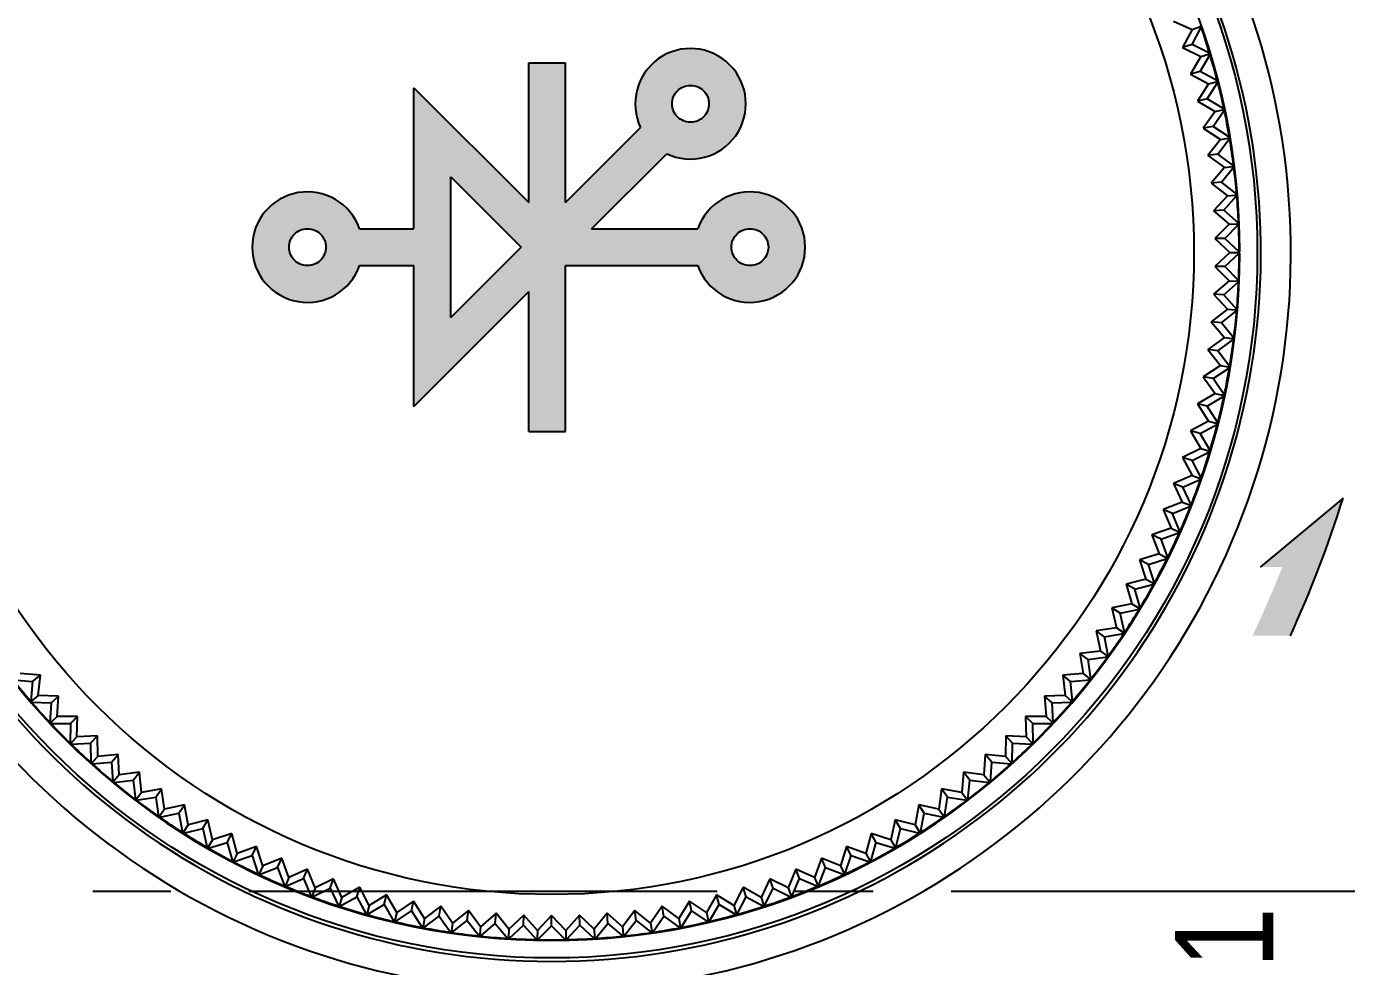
# Model space of a CAD drawing. Extents: x -1638 to -494, y -74 to 314.
# Drawn here: x -802.01 to -775.16, y 254.28 to 273.41 of the extents above; entities that cross this region are included whole.
import ezdxf

# ---------------------------------------------------------------- set-up
doc = ezdxf.new("R2010")
doc.units = 0
doc.linetypes.add('CENTER', pattern=[17.8, 10.75, -2.35, 2.35, -2.35])
doc.linetypes.add('CENTER2', pattern=[28.575, 19.05, -3.175, 3.175, -3.175])
for name, color, linetype in [('1', 7, 'CENTER'), ('3', 112, 'CENTER'), ('COVER_TOP_10DXF_CONTINUOUS', 7, 'CONTINUOUS'), ('KNOB_ROTARY_DXF_CONTINUOUS', 7, 'CONTINUOUS')]:
    doc.layers.add(name, color=color, linetype=linetype)
doc.styles.get("Standard").update_dxf_attribs({"font": 'gulim.ttc', "width": 0.8, "height": 2})

msp = doc.modelspace()

# ---------------------------------------------------------------- hatches: boundary and pattern name
at = {"layer": '1'}
h = msp.add_hatch(color=0, dxfattribs=at)
h.dxf.hatch_style = 1
h.paths.add_polyline_path([(-794.128, 269.295), (-795.232, 269.295, 5.828427), (-795.232, 268.545), (-794.128, 268.545), (-794.128, 265.68), (-791.793, 268.015), (-791.793, 265.17), (-791.043, 265.17), (-791.043, 268.545), (-788.354, 268.545, 5.828427), (-788.354, 269.295), (-790.513, 269.295), (-788.986, 270.822, 5.828427), (-789.516, 271.352), (-791.043, 269.826), (-791.043, 272.67), (-791.793, 272.67), (-791.793, 269.826), (-794.128, 272.161), (-794.128, 269.295)], is_closed=False)
h.paths.add_polyline_path([(-788.126, 271.837, 1), (-788.876, 271.837, 1), (-788.126, 271.837, 1)], is_closed=False, flags=16)
h.paths.add_polyline_path([(-786.918, 268.92, 1), (-787.668, 268.92, 1), (-786.918, 268.92, 1)], is_closed=False, flags=16)
h.paths.add_polyline_path([(-793.378, 267.491), (-793.378, 270.35), (-791.948, 268.92), (-793.378, 267.491)], is_closed=False, flags=16)
h.paths.add_polyline_path([(-795.918, 268.92, 1), (-796.668, 268.92, 1), (-795.918, 268.92, 1)], is_closed=False, flags=16)
h = msp.add_hatch(color=0, dxfattribs=at)
h.dxf.hatch_style = 1
h.paths.add_polyline_path([(-776.298, 261.011, 0.031781), (-775.229, 263.811), (-776.915, 262.411), (-776.463, 262.411, -0.016662), (-777.07, 261.011), (-776.298, 261.011)], is_closed=False)

# ---------------------------------------------------------------- linework, layer by layer
at = {"layer": '1', "color": 0}
for p, q in [((-791.793, 272.67, -16.65), (-791.043, 272.67, -16.65)), ((-791.793, 269.826, -16.65), (-791.793, 272.67, -16.65)), ((-791.043, 269.826, -16.65), (-791.043, 272.67, -16.65)), ((-794.128, 269.295, -16.65), (-794.128, 272.161, -16.65)), ((-794.128, 272.161, -16.65), (-791.793, 269.826, -16.65)), ((-791.043, 269.826, -16.65), (-789.516, 271.352, -16.65)), ((-790.513, 269.295, -16.65), (-788.986, 270.822, -16.65)), ((-793.378, 267.491, -16.65), (-793.378, 270.35, -16.65)), ((-793.378, 270.35, -16.65), (-791.948, 268.92, -16.65)), ((-795.232, 269.295, -16.65), (-794.128, 269.295, -16.65)), ((-790.513, 269.295, -16.65), (-788.354, 269.295, -16.65)), ((-793.378, 267.491, -16.65), (-791.948, 268.92, -16.65)), ((-795.232, 268.545, -16.65), (-794.128, 268.545, -16.65)), ((-794.128, 265.68, -16.65), (-794.128, 268.545, -16.65)), ((-791.043, 265.17, -16.65), (-791.043, 268.545, -16.65)), ((-791.043, 268.545, -16.65), (-788.354, 268.545, -16.65)), ((-794.128, 265.68, -16.65), (-791.793, 268.015, -16.65)), ((-791.793, 265.17, -16.65), (-791.793, 268.015, -16.65)), ((-791.793, 265.17, -16.65), (-791.043, 265.17, -16.65)), ((-775.229, 263.811), (-776.915, 262.411))]:
    msp.add_line(p, q, dxfattribs=at)
for centre in [(-788.501, 271.837, -16.65), (-796.293, 268.92, -16.65), (-787.293, 268.92, -16.65)]:
    msp.add_circle(centre, 0.375, dxfattribs=at)
for centre, radius, start, end in [((-788.501, 271.837, -16.65), 1.125, 244.4712, 205.5288), ((-796.293, 268.92, -16.65), 1.125, 19.4712, 340.5288), ((-787.293, 268.92, -16.65), 1.125, 199.4712, 160.5288), ((-797.767, 270.811), 23.6, 335.4647, 342.7459)]:
    msp.add_arc(centre, radius, start, end, dxfattribs=at)
at = {"layer": '3', "linetype": 'CENTER2', "ltscale": 0.5}
msp.add_line((-702.236, 255.811), (-942.622, 255.811), dxfattribs=at)
at = {"layer": 'COVER_TOP_10DXF_CONTINUOUS', "color": 7, "linetype": 'CONTINUOUS'}
msp.add_circle((-791.327, 268.811), 14.355, dxfattribs=at)
for radius, start, end in [(15.037, 126.8839, 53.1161), (14.427, 126.8613, 53.1387)]:
    msp.add_arc((-791.327, 268.811), radius, start, end, dxfattribs=at)
at = {"layer": 'KNOB_ROTARY_DXF_CONTINUOUS', "color": 7, "linetype": 'CONTINUOUS'}
for p, q in [((-778.68, 273.515), (-778.297, 273.349)), ((-778.298, 273.045), (-778.115, 273.398)), ((-778.297, 273.349), (-778.148, 273.401)), ((-778.124, 273.423), (-778.148, 273.401)), ((-778.148, 273.401), (-778.115, 273.398)), ((-778.297, 273.349), (-778.494, 272.981)), ((-778.298, 273.045), (-778.494, 272.981)), ((-778.494, 272.981), (-778.119, 272.799)), ((-777.942, 272.866), (-778.298, 273.045)), ((-778.132, 272.495), (-777.934, 272.841)), ((-778.119, 272.799), (-777.968, 272.845)), ((-777.942, 272.866), (-777.968, 272.845)), ((-777.968, 272.845), (-777.934, 272.841)), ((-778.119, 272.799), (-778.331, 272.44)), ((-778.132, 272.495), (-778.331, 272.44)), ((-778.331, 272.44), (-777.963, 272.242)), ((-777.784, 272.302), (-778.132, 272.495)), ((-777.784, 272.302), (-777.81, 272.282)), ((-777.963, 272.242), (-778.19, 271.893)), ((-777.989, 271.94), (-777.777, 272.277)), ((-777.963, 272.242), (-777.81, 272.282)), ((-777.81, 272.282), (-777.777, 272.277)), ((-777.989, 271.94), (-778.19, 271.893)), ((-778.19, 271.893), (-777.831, 271.68)), ((-777.65, 271.732), (-777.989, 271.94)), ((-777.831, 271.68), (-778.073, 271.34)), ((-777.87, 271.378), (-777.644, 271.706)), ((-777.831, 271.68), (-777.677, 271.713)), ((-777.65, 271.732), (-777.677, 271.713)), ((-777.677, 271.713), (-777.644, 271.706)), ((-777.87, 271.378), (-778.073, 271.34)), ((-778.073, 271.34), (-777.723, 271.112)), ((-777.539, 271.157), (-777.87, 271.378)), ((-777.723, 271.112), (-777.978, 270.782)), ((-777.774, 270.813), (-777.535, 271.131)), ((-777.723, 271.112), (-777.567, 271.139)), ((-777.539, 271.157), (-777.567, 271.139)), ((-777.567, 271.139), (-777.535, 271.131)), ((-777.774, 270.813), (-777.978, 270.782)), ((-777.978, 270.782), (-777.639, 270.54)), ((-777.453, 270.577), (-777.774, 270.813)), ((-777.639, 270.54), (-777.908, 270.222)), ((-777.702, 270.243), (-777.45, 270.551)), ((-777.639, 270.54), (-777.482, 270.56)), ((-777.453, 270.577), (-777.482, 270.56)), ((-777.482, 270.56), (-777.45, 270.551)), ((-777.702, 270.243), (-777.908, 270.222)), ((-777.908, 270.222), (-777.578, 269.966)), ((-777.391, 269.995), (-777.702, 270.243)), ((-777.578, 269.966), (-777.86, 269.658)), ((-777.654, 269.671), (-777.389, 269.968)), ((-777.578, 269.966), (-777.421, 269.979)), ((-777.391, 269.995), (-777.421, 269.979)), ((-777.421, 269.979), (-777.389, 269.968)), ((-777.654, 269.671), (-777.86, 269.658)), ((-777.86, 269.658), (-777.542, 269.389)), ((-777.354, 269.41), (-777.654, 269.671)), ((-777.542, 269.389), (-777.837, 269.094)), ((-777.63, 269.098), (-777.353, 269.384)), ((-777.542, 269.389), (-777.384, 269.396)), ((-777.354, 269.41), (-777.384, 269.396)), ((-777.384, 269.396), (-777.353, 269.384)), ((-777.63, 269.098), (-777.837, 269.094)), ((-777.837, 269.094), (-777.53, 268.811)), ((-777.341, 268.824), (-777.63, 269.098)), ((-777.53, 268.811), (-777.837, 268.529)), ((-777.53, 268.811), (-777.327, 268.811)), ((-777.63, 268.524), (-777.341, 268.798)), ((-777.63, 268.524), (-777.837, 268.529)), ((-777.837, 268.529), (-777.542, 268.233)), ((-777.353, 268.239), (-777.63, 268.524)), ((-777.542, 268.233), (-777.86, 267.964)), ((-777.654, 267.951), (-777.354, 268.212)), ((-777.542, 268.233), (-777.384, 268.227)), ((-777.353, 268.239), (-777.384, 268.227)), ((-777.384, 268.227), (-777.354, 268.212)), ((-777.654, 267.951), (-777.86, 267.964)), ((-777.86, 267.964), (-777.578, 267.657)), ((-777.389, 267.654), (-777.654, 267.951)), ((-777.578, 267.657), (-777.908, 267.401)), ((-777.702, 267.379), (-777.391, 267.628)), ((-777.578, 267.657), (-777.421, 267.643)), ((-777.389, 267.654), (-777.421, 267.643)), ((-777.421, 267.643), (-777.391, 267.628)), ((-777.702, 267.379), (-777.908, 267.401)), ((-777.908, 267.401), (-777.639, 267.082)), ((-777.45, 267.071), (-777.702, 267.379)), ((-777.639, 267.082), (-777.978, 266.84)), ((-777.774, 266.81), (-777.453, 267.045)), ((-777.639, 267.082), (-777.482, 267.062)), ((-777.45, 267.071), (-777.482, 267.062)), ((-777.482, 267.062), (-777.453, 267.045)), ((-777.774, 266.81), (-777.978, 266.84)), ((-777.978, 266.84), (-777.723, 266.51)), ((-777.535, 266.492), (-777.774, 266.81)), ((-777.723, 266.51), (-778.073, 266.283)), ((-777.87, 266.244), (-777.539, 266.466)), ((-777.723, 266.51), (-777.567, 266.484)), ((-777.535, 266.492), (-777.567, 266.484)), ((-777.567, 266.484), (-777.539, 266.466)), ((-777.87, 266.244), (-778.073, 266.283)), ((-778.073, 266.283), (-777.831, 265.943)), ((-777.644, 265.916), (-777.87, 266.244)), ((-777.831, 265.943), (-778.19, 265.73)), ((-777.989, 265.683), (-777.65, 265.89)), ((-777.831, 265.943), (-777.677, 265.91)), ((-777.644, 265.916), (-777.677, 265.91)), ((-777.677, 265.91), (-777.65, 265.89)), ((-777.989, 265.683), (-778.19, 265.73)), ((-778.19, 265.73), (-777.963, 265.38)), ((-777.777, 265.346), (-777.989, 265.683)), ((-777.963, 265.38), (-778.331, 265.183)), ((-778.132, 265.127), (-777.784, 265.32)), ((-777.963, 265.38), (-777.81, 265.341)), ((-777.777, 265.346), (-777.81, 265.341)), ((-777.81, 265.341), (-777.784, 265.32)), ((-778.132, 265.127), (-778.331, 265.183)), ((-778.331, 265.183), (-778.119, 264.823)), ((-777.934, 264.781), (-778.132, 265.127)), ((-778.119, 264.823), (-778.494, 264.641)), ((-778.119, 264.823), (-777.968, 264.778)), ((-777.934, 264.781), (-777.968, 264.778)), ((-778.298, 264.578), (-778.494, 264.641)), ((-778.494, 264.641), (-778.297, 264.274)), ((-778.298, 264.578), (-777.942, 264.756)), ((-778.115, 264.224), (-778.298, 264.578)), ((-777.968, 264.778), (-777.942, 264.756)), ((-778.297, 264.274), (-778.68, 264.108)), ((-778.297, 264.274), (-778.148, 264.222)), ((-778.487, 264.036), (-778.68, 264.108)), ((-778.68, 264.108), (-778.499, 263.732)), ((-778.487, 264.036), (-778.124, 264.199)), ((-778.319, 263.675), (-778.487, 264.036)), ((-778.115, 264.224), (-778.148, 264.222)), ((-778.148, 264.222), (-778.124, 264.199)), ((-778.499, 263.732), (-778.888, 263.582)), ((-778.499, 263.732), (-778.352, 263.674)), ((-778.698, 263.502), (-778.888, 263.582)), ((-778.888, 263.582), (-778.723, 263.199)), ((-778.698, 263.502), (-778.328, 263.65)), ((-778.545, 263.135), (-778.698, 263.502)), ((-778.319, 263.675), (-778.352, 263.674)), ((-778.352, 263.674), (-778.328, 263.65)), ((-778.723, 263.199), (-779.118, 263.066)), ((-778.723, 263.199), (-778.579, 263.135)), ((-778.931, 262.978), (-779.118, 263.066)), ((-779.118, 263.066), (-778.969, 262.676)), ((-778.931, 262.978), (-778.556, 263.111)), ((-778.794, 262.604), (-778.931, 262.978)), ((-778.545, 263.135), (-778.579, 263.135)), ((-778.579, 263.135), (-778.556, 263.111)), ((-778.969, 262.676), (-779.369, 262.56)), ((-778.969, 262.676), (-778.827, 262.606)), ((-779.186, 262.464), (-779.369, 262.56)), ((-779.369, 262.56), (-779.237, 262.164)), ((-779.186, 262.464), (-778.806, 262.581)), ((-779.065, 262.085), (-779.186, 262.464)), ((-778.794, 262.604), (-778.827, 262.606)), ((-778.827, 262.606), (-778.806, 262.581)), ((-779.237, 262.164), (-779.642, 262.064)), ((-779.237, 262.164), (-779.098, 262.088)), ((-779.463, 261.961), (-779.642, 262.064)), ((-779.642, 262.064), (-779.526, 261.664)), ((-779.463, 261.961), (-779.078, 262.062)), ((-779.357, 261.577), (-779.463, 261.961)), ((-779.065, 262.085), (-779.098, 262.088)), ((-779.098, 262.088), (-779.078, 262.062)), ((-779.526, 261.664), (-779.934, 261.581)), ((-779.76, 261.47), (-779.934, 261.581)), ((-779.934, 261.581), (-779.835, 261.176)), ((-779.526, 261.664), (-779.39, 261.582)), ((-779.357, 261.577), (-779.39, 261.582)), ((-779.39, 261.582), (-779.371, 261.555)), ((-779.76, 261.47), (-779.371, 261.555)), ((-779.671, 261.082), (-779.76, 261.47)), ((-779.835, 261.176), (-780.247, 261.11)), ((-780.078, 260.992), (-780.247, 261.11)), ((-780.247, 261.11), (-780.165, 260.701)), ((-780.078, 260.992), (-779.685, 261.06)), ((-779.835, 261.176), (-779.704, 261.088)), ((-779.671, 261.082), (-779.704, 261.088)), ((-779.704, 261.088), (-779.685, 261.06)), ((-780.005, 260.601), (-780.078, 260.992)), ((-780.165, 260.701), (-780.579, 260.653)), ((-780.415, 260.528), (-780.579, 260.653)), ((-780.579, 260.653), (-780.514, 260.241)), ((-780.415, 260.528), (-780.02, 260.58)), ((-780.358, 260.134), (-780.415, 260.528)), ((-780.165, 260.701), (-780.037, 260.608)), ((-780.005, 260.601), (-780.037, 260.608)), ((-780.037, 260.608), (-780.02, 260.58)), ((-801.724, 260.21), (-802.14, 260.241)), ((-780.514, 260.241), (-780.93, 260.21)), ((-780.514, 260.241), (-780.391, 260.143)), ((-802.28, 260.113), (-801.883, 260.079)), ((-801.883, 260.079), (-801.923, 259.682)), ((-801.883, 260.079), (-801.724, 260.21)), ((-801.772, 259.796), (-801.724, 260.21)), ((-780.771, 260.079), (-780.93, 260.21)), ((-780.93, 260.21), (-780.883, 259.796)), ((-780.771, 260.079), (-780.375, 260.113)), ((-780.731, 259.682), (-780.771, 260.079)), ((-780.358, 260.134), (-780.391, 260.143)), ((-780.391, 260.143), (-780.375, 260.113)), ((-801.891, 259.693), (-801.923, 259.682)), ((-801.906, 259.662), (-801.891, 259.693)), ((-801.772, 259.796), (-801.891, 259.693)), ((-801.355, 259.782), (-801.772, 259.796)), ((-801.508, 259.644), (-801.355, 259.782)), ((-801.385, 259.366), (-801.355, 259.782)), ((-780.883, 259.796), (-781.3, 259.782)), ((-781.146, 259.644), (-781.3, 259.782)), ((-781.3, 259.782), (-781.27, 259.366)), ((-780.883, 259.796), (-780.763, 259.693)), ((-780.731, 259.682), (-780.763, 259.693)), ((-780.763, 259.693), (-780.749, 259.662)), ((-801.906, 259.662), (-801.508, 259.644)), ((-801.508, 259.644), (-801.532, 259.247)), ((-781.146, 259.644), (-780.749, 259.662)), ((-781.123, 259.247), (-781.146, 259.644)), ((-801.5, 259.258), (-801.532, 259.247)), ((-801.514, 259.227), (-801.5, 259.258)), ((-801.514, 259.227), (-801.116, 259.226)), ((-801.385, 259.366), (-801.5, 259.258)), ((-800.968, 259.37), (-801.385, 259.366)), ((-801.116, 259.226), (-801.122, 258.828)), ((-801.116, 259.226), (-800.968, 259.37)), ((-800.981, 258.953), (-800.968, 259.37)), ((-781.539, 259.226), (-781.687, 259.37)), ((-781.27, 259.366), (-781.687, 259.37)), ((-781.687, 259.37), (-781.674, 258.953)), ((-781.539, 259.226), (-781.141, 259.227)), ((-781.532, 258.828), (-781.539, 259.226)), ((-781.27, 259.366), (-781.154, 259.258)), ((-781.123, 259.247), (-781.154, 259.258)), ((-781.154, 259.258), (-781.141, 259.227)), ((-800.981, 258.953), (-801.091, 258.841)), ((-800.564, 258.975), (-800.981, 258.953)), ((-800.706, 258.824), (-800.564, 258.975)), ((-800.56, 258.558), (-800.564, 258.975)), ((-782.09, 258.975), (-782.095, 258.558)), ((-781.949, 258.824), (-782.09, 258.975)), ((-781.674, 258.953), (-782.09, 258.975)), ((-781.674, 258.953), (-781.563, 258.841)), ((-801.091, 258.841), (-801.122, 258.828)), ((-801.103, 258.809), (-801.091, 258.841)), ((-801.103, 258.809), (-800.706, 258.824)), ((-800.706, 258.824), (-800.696, 258.426)), ((-781.959, 258.426), (-781.949, 258.824)), ((-781.949, 258.824), (-781.551, 258.809)), ((-781.532, 258.828), (-781.563, 258.841)), ((-781.563, 258.841), (-781.551, 258.809)), ((-800.665, 258.44), (-800.696, 258.426)), ((-800.676, 258.409), (-800.279, 258.44)), ((-800.676, 258.409), (-800.665, 258.44)), ((-800.56, 258.558), (-800.665, 258.44)), ((-800.144, 258.597), (-800.56, 258.558)), ((-800.279, 258.44), (-800.144, 258.597)), ((-800.279, 258.44), (-800.253, 258.043)), ((-800.122, 258.18), (-800.144, 258.597)), ((-782.51, 258.597), (-782.533, 258.18)), ((-782.375, 258.44), (-782.51, 258.597)), ((-782.095, 258.558), (-782.51, 258.597)), ((-782.402, 258.043), (-782.375, 258.44)), ((-782.375, 258.44), (-781.979, 258.409)), ((-782.095, 258.558), (-781.989, 258.44)), ((-781.959, 258.426), (-781.989, 258.44)), ((-781.989, 258.44), (-781.979, 258.409)), ((-800.232, 258.026), (-799.837, 258.075)), ((-800.122, 258.18), (-800.223, 258.058)), ((-799.709, 258.236), (-800.122, 258.18)), ((-799.837, 258.075), (-799.709, 258.236)), ((-799.837, 258.075), (-799.794, 257.679)), ((-799.669, 257.821), (-799.709, 258.236)), ((-782.946, 258.236), (-782.985, 257.821)), ((-782.818, 258.075), (-782.946, 258.236)), ((-782.533, 258.18), (-782.946, 258.236)), ((-782.861, 257.679), (-782.818, 258.075)), ((-782.818, 258.075), (-782.423, 258.026)), ((-782.533, 258.18), (-782.432, 258.058)), ((-800.223, 258.058), (-800.253, 258.043)), ((-800.232, 258.026), (-800.223, 258.058)), ((-799.669, 257.821), (-799.765, 257.695)), ((-799.259, 257.895), (-799.669, 257.821)), ((-799.38, 257.728), (-799.259, 257.895)), ((-799.202, 257.482), (-799.259, 257.895)), ((-783.396, 257.895), (-783.453, 257.482)), ((-783.275, 257.728), (-783.396, 257.895)), ((-782.985, 257.821), (-783.396, 257.895)), ((-782.985, 257.821), (-782.89, 257.695)), ((-782.402, 258.043), (-782.432, 258.058)), ((-782.432, 258.058), (-782.423, 258.026)), ((-799.765, 257.695), (-799.794, 257.679)), ((-799.773, 257.663), (-799.38, 257.728)), ((-799.773, 257.663), (-799.765, 257.695)), ((-799.38, 257.728), (-799.32, 257.334)), ((-798.795, 257.572), (-799.202, 257.482)), ((-798.909, 257.4), (-798.795, 257.572)), ((-798.72, 257.162), (-798.795, 257.572)), ((-783.86, 257.572), (-783.934, 257.162)), ((-783.746, 257.4), (-783.86, 257.572)), ((-783.453, 257.482), (-783.86, 257.572)), ((-783.334, 257.334), (-783.275, 257.728)), ((-783.275, 257.728), (-782.882, 257.663)), ((-782.861, 257.679), (-782.89, 257.695)), ((-782.89, 257.695), (-782.882, 257.663)), ((-799.292, 257.352), (-799.32, 257.334)), ((-799.299, 257.319), (-798.909, 257.4)), ((-799.299, 257.319), (-799.292, 257.352)), ((-799.202, 257.482), (-799.292, 257.352)), ((-798.909, 257.4), (-798.833, 257.01)), ((-798.317, 257.269), (-798.72, 257.162)), ((-798.424, 257.093), (-798.317, 257.269)), ((-798.226, 256.862), (-798.317, 257.269)), ((-784.337, 257.269), (-784.429, 256.862)), ((-784.23, 257.093), (-784.337, 257.269)), ((-783.934, 257.162), (-784.337, 257.269)), ((-783.822, 257.01), (-783.746, 257.4)), ((-783.746, 257.4), (-783.356, 257.319)), ((-783.453, 257.482), (-783.363, 257.352)), ((-783.334, 257.334), (-783.363, 257.352)), ((-783.363, 257.352), (-783.356, 257.319)), ((-798.805, 257.028), (-798.833, 257.01)), ((-798.81, 256.995), (-798.424, 257.093)), ((-798.81, 256.995), (-798.805, 257.028)), ((-798.72, 257.162), (-798.805, 257.028)), ((-798.424, 257.093), (-798.332, 256.706)), ((-784.323, 256.706), (-784.23, 257.093)), ((-784.23, 257.093), (-783.844, 256.995)), ((-783.934, 257.162), (-783.85, 257.028)), ((-783.822, 257.01), (-783.85, 257.028)), ((-783.85, 257.028), (-783.844, 256.995)), ((-798.305, 256.726), (-798.332, 256.706)), ((-798.309, 256.692), (-797.927, 256.806)), ((-798.309, 256.692), (-798.305, 256.726)), ((-798.226, 256.862), (-798.305, 256.726)), ((-797.828, 256.987), (-798.226, 256.862)), ((-797.927, 256.806), (-797.828, 256.987)), ((-797.927, 256.806), (-797.819, 256.423)), ((-797.72, 256.584), (-797.828, 256.987)), ((-797.327, 256.725), (-797.72, 256.584)), ((-797.419, 256.54), (-797.327, 256.725)), ((-797.202, 256.327), (-797.327, 256.725)), ((-785.328, 256.725), (-785.453, 256.327)), ((-785.236, 256.54), (-785.328, 256.725)), ((-784.935, 256.584), (-785.328, 256.725)), ((-784.827, 256.987), (-784.935, 256.584)), ((-784.836, 256.423), (-784.727, 256.806)), ((-784.727, 256.806), (-784.827, 256.987)), ((-784.429, 256.862), (-784.827, 256.987)), ((-784.727, 256.806), (-784.346, 256.692)), ((-784.429, 256.862), (-784.35, 256.726)), ((-784.323, 256.706), (-784.35, 256.726)), ((-784.35, 256.726), (-784.346, 256.692)), ((-797.795, 256.411), (-797.419, 256.54)), ((-797.72, 256.584), (-797.793, 256.444)), ((-797.419, 256.54), (-797.294, 256.162)), ((-796.816, 256.484), (-797.202, 256.327)), ((-796.9, 256.296), (-796.816, 256.484)), ((-796.674, 256.092), (-796.816, 256.484)), ((-785.839, 256.484), (-785.981, 256.092)), ((-785.755, 256.296), (-785.839, 256.484)), ((-785.453, 256.327), (-785.839, 256.484)), ((-785.36, 256.162), (-785.236, 256.54)), ((-785.236, 256.54), (-784.859, 256.411)), ((-784.935, 256.584), (-784.862, 256.444)), ((-797.793, 256.444), (-797.819, 256.423)), ((-797.795, 256.411), (-797.793, 256.444)), ((-797.27, 256.151), (-796.9, 256.296)), ((-797.202, 256.327), (-797.269, 256.184)), ((-796.9, 256.296), (-796.759, 255.923)), ((-796.295, 256.265), (-796.674, 256.092)), ((-796.371, 256.073), (-796.295, 256.265)), ((-796.137, 255.879), (-796.295, 256.265)), ((-786.36, 256.265), (-786.518, 255.879)), ((-786.284, 256.073), (-786.36, 256.265)), ((-785.981, 256.092), (-786.36, 256.265)), ((-785.895, 255.923), (-785.755, 256.296)), ((-785.755, 256.296), (-785.384, 256.151)), ((-785.453, 256.327), (-785.385, 256.184)), ((-784.836, 256.423), (-784.862, 256.444)), ((-784.862, 256.444), (-784.859, 256.411)), ((-797.269, 256.184), (-797.294, 256.162)), ((-797.27, 256.151), (-797.269, 256.184)), ((-796.735, 255.946), (-796.759, 255.923)), ((-796.674, 256.092), (-796.735, 255.946)), ((-796.735, 255.913), (-796.371, 256.073)), ((-796.735, 255.913), (-796.735, 255.946)), ((-796.371, 256.073), (-796.215, 255.707)), ((-795.765, 256.068), (-796.137, 255.879)), ((-795.833, 255.873), (-795.765, 256.068)), ((-795.591, 255.689), (-795.765, 256.068)), ((-786.89, 256.068), (-787.064, 255.689)), ((-786.822, 255.873), (-786.89, 256.068)), ((-786.518, 255.879), (-786.89, 256.068)), ((-786.44, 255.707), (-786.284, 256.073)), ((-786.284, 256.073), (-785.92, 255.913)), ((-785.981, 256.092), (-785.919, 255.946)), ((-785.919, 255.946), (-785.92, 255.913)), ((-785.895, 255.923), (-785.919, 255.946)), ((-785.36, 256.162), (-785.385, 256.184)), ((-785.385, 256.184), (-785.384, 256.151)), ((-796.192, 255.731), (-796.215, 255.707)), ((-796.137, 255.879), (-796.192, 255.731)), ((-796.19, 255.698), (-796.192, 255.731)), ((-796.19, 255.698), (-795.833, 255.873)), ((-795.833, 255.873), (-795.662, 255.514)), ((-795.591, 255.689), (-795.64, 255.539)), ((-795.637, 255.506), (-795.287, 255.696)), ((-795.227, 255.893), (-795.591, 255.689)), ((-795.287, 255.696), (-795.227, 255.893)), ((-795.287, 255.696), (-795.101, 255.344)), ((-795.038, 255.522), (-795.227, 255.893)), ((-794.683, 255.741), (-795.038, 255.522)), ((-794.734, 255.542), (-794.683, 255.741)), ((-794.478, 255.378), (-794.683, 255.741)), ((-787.972, 255.741), (-788.177, 255.378)), ((-787.92, 255.542), (-787.972, 255.741)), ((-787.617, 255.522), (-787.972, 255.741)), ((-787.427, 255.893), (-787.617, 255.522)), ((-787.553, 255.344), (-787.368, 255.696)), ((-787.368, 255.696), (-787.427, 255.893)), ((-787.064, 255.689), (-787.427, 255.893)), ((-787.368, 255.696), (-787.018, 255.506)), ((-787.064, 255.689), (-787.015, 255.539)), ((-786.993, 255.514), (-786.822, 255.873)), ((-786.822, 255.873), (-786.465, 255.698)), ((-786.518, 255.879), (-786.463, 255.731)), ((-786.463, 255.731), (-786.465, 255.698)), ((-786.44, 255.707), (-786.463, 255.731)), ((-795.64, 255.539), (-795.662, 255.514)), ((-795.637, 255.506), (-795.64, 255.539)), ((-795.038, 255.522), (-795.08, 255.37)), ((-795.076, 255.337), (-794.734, 255.542)), ((-794.734, 255.542), (-794.534, 255.198)), ((-794.508, 255.192), (-794.176, 255.411)), ((-794.133, 255.612), (-794.478, 255.378)), ((-794.176, 255.411), (-794.133, 255.612)), ((-794.176, 255.411), (-793.961, 255.075)), ((-793.913, 255.258), (-794.133, 255.612)), ((-793.578, 255.507), (-793.913, 255.258)), ((-793.612, 255.303), (-793.578, 255.507)), ((-793.343, 255.162), (-793.578, 255.507)), ((-793.019, 255.424), (-793.343, 255.162)), ((-793.044, 255.219), (-793.019, 255.424)), ((-792.77, 255.089), (-793.019, 255.424)), ((-789.636, 255.424), (-789.885, 255.089)), ((-789.61, 255.219), (-789.636, 255.424)), ((-789.312, 255.162), (-789.636, 255.424)), ((-789.077, 255.507), (-789.312, 255.162)), ((-789.043, 255.303), (-789.077, 255.507)), ((-788.742, 255.258), (-789.077, 255.507)), ((-788.522, 255.612), (-788.742, 255.258)), ((-788.694, 255.075), (-788.479, 255.411)), ((-788.479, 255.411), (-788.522, 255.612)), ((-788.177, 255.378), (-788.522, 255.612)), ((-788.479, 255.411), (-788.147, 255.192)), ((-788.121, 255.198), (-787.92, 255.542)), ((-787.92, 255.542), (-787.579, 255.337)), ((-787.617, 255.522), (-787.574, 255.37)), ((-787.015, 255.539), (-787.018, 255.506)), ((-786.993, 255.514), (-787.015, 255.539)), ((-795.08, 255.37), (-795.101, 255.344)), ((-795.076, 255.337), (-795.08, 255.37)), ((-794.514, 255.225), (-794.534, 255.198)), ((-794.478, 255.378), (-794.514, 255.225)), ((-794.508, 255.192), (-794.514, 255.225)), ((-793.913, 255.258), (-793.942, 255.103)), ((-793.935, 255.07), (-793.612, 255.303)), ((-793.612, 255.303), (-793.384, 254.977)), ((-793.343, 255.162), (-793.366, 255.006)), ((-793.357, 254.973), (-793.044, 255.219)), ((-793.044, 255.219), (-792.802, 254.903)), ((-792.776, 254.9), (-792.474, 255.159)), ((-792.456, 255.365), (-792.77, 255.089)), ((-792.474, 255.159), (-792.456, 255.365)), ((-792.474, 255.159), (-792.219, 254.854)), ((-792.194, 255.041), (-792.456, 255.365)), ((-791.892, 255.329), (-792.194, 255.041)), ((-792.192, 254.852), (-791.901, 255.123)), ((-791.901, 255.123), (-791.892, 255.329)), ((-791.901, 255.123), (-791.633, 254.829)), ((-791.616, 255.017), (-791.892, 255.329)), ((-791.327, 255.318), (-791.616, 255.017)), ((-791.327, 255.111), (-791.327, 255.318)), ((-791.038, 255.017), (-791.327, 255.318)), ((-790.762, 255.329), (-791.038, 255.017)), ((-791.021, 254.829), (-790.754, 255.123)), ((-790.754, 255.123), (-790.762, 255.329)), ((-790.461, 255.041), (-790.762, 255.329)), ((-790.754, 255.123), (-790.462, 254.852)), ((-790.198, 255.365), (-790.461, 255.041)), ((-790.436, 254.854), (-790.181, 255.159)), ((-790.181, 255.159), (-790.198, 255.365)), ((-789.885, 255.089), (-790.198, 255.365)), ((-790.181, 255.159), (-789.879, 254.9)), ((-789.852, 254.903), (-789.61, 255.219)), ((-789.61, 255.219), (-789.297, 254.973)), ((-789.312, 255.162), (-789.289, 255.006)), ((-789.271, 254.977), (-789.043, 255.303)), ((-789.043, 255.303), (-788.72, 255.07)), ((-788.742, 255.258), (-788.712, 255.103)), ((-788.177, 255.378), (-788.141, 255.225)), ((-788.141, 255.225), (-788.147, 255.192)), ((-788.121, 255.198), (-788.141, 255.225)), ((-787.574, 255.37), (-787.579, 255.337)), ((-787.553, 255.344), (-787.574, 255.37)), ((-793.942, 255.103), (-793.961, 255.075)), ((-793.935, 255.07), (-793.942, 255.103)), ((-793.366, 255.006), (-793.384, 254.977)), ((-793.357, 254.973), (-793.366, 255.006)), ((-792.786, 254.932), (-792.802, 254.903)), ((-792.77, 255.089), (-792.786, 254.932)), ((-792.776, 254.9), (-792.786, 254.932)), ((-792.204, 254.883), (-792.219, 254.854)), ((-792.194, 255.041), (-792.204, 254.883)), ((-792.192, 254.852), (-792.204, 254.883)), ((-791.62, 254.859), (-791.633, 254.829)), ((-791.616, 255.017), (-791.62, 254.859)), ((-791.607, 254.828), (-791.62, 254.859)), ((-791.607, 254.828), (-791.327, 255.111)), ((-791.327, 255.111), (-791.048, 254.828)), ((-791.035, 254.859), (-791.048, 254.828)), ((-791.038, 255.017), (-791.035, 254.859)), ((-791.021, 254.829), (-791.035, 254.859)), ((-790.451, 254.883), (-790.462, 254.852)), ((-790.461, 255.041), (-790.451, 254.883)), ((-790.436, 254.854), (-790.451, 254.883)), ((-789.885, 255.089), (-789.869, 254.932)), ((-789.869, 254.932), (-789.879, 254.9)), ((-789.852, 254.903), (-789.869, 254.932)), ((-789.289, 255.006), (-789.297, 254.973)), ((-789.271, 254.977), (-789.289, 255.006)), ((-788.712, 255.103), (-788.72, 255.07)), ((-788.694, 255.075), (-788.712, 255.103))]:
    msp.add_line(p, q, dxfattribs=at)
msp.add_circle((-791.327, 268.811), 13.065, dxfattribs=at)
for radius, start, end in [(14, 0.0556, 179.9444), (13.986, 16.8542, 19.1458), (13.986, 14.4542, 16.7458), (13.986, 12.0542, 14.3458), (13.986, 9.6542, 11.9458), (13.986, 7.2542, 9.5458), (13.986, 4.8542, 7.1458), (13.986, 2.4542, 4.7458), (13.986, 0.0542, 2.3458), (14, 180.0556, 359.9444), (13.986, 357.6542, 359.9458), (13.986, 355.2542, 357.5458), (13.986, 352.8542, 355.1458), (13.986, 350.4542, 352.7458), (13.986, 348.0542, 350.3458), (13.986, 345.6542, 347.9458), (13.986, 343.2542, 345.5458), (13.986, 340.8542, 343.1458), (13.986, 338.4542, 340.7458), (13.986, 336.0542, 338.3458), (13.986, 333.6542, 335.9458), (13.986, 331.2542, 333.5458), (13.986, 328.8542, 331.1458), (13.986, 326.4542, 328.7458), (13.986, 324.0542, 326.3458), (13.986, 321.6542, 323.9458), (13.986, 218.4542, 220.7458), (13.986, 319.2542, 321.5458), (13.986, 220.8542, 223.1458), (13.986, 316.8542, 319.1458), (13.986, 223.2542, 225.5458), (13.986, 314.4542, 316.7458), (13.986, 225.6542, 227.9458), (13.986, 312.0542, 314.3458), (13.986, 228.0542, 230.3458), (13.986, 309.6542, 311.9458), (13.986, 230.4542, 232.7458), (13.986, 307.2542, 309.5458), (13.986, 232.8542, 235.1458), (13.986, 304.8542, 307.1458), (13.986, 235.2542, 237.5458), (13.986, 302.4542, 304.7458), (13.986, 237.6542, 239.9458), (13.986, 300.0542, 302.3458), (13.986, 240.0542, 242.3458), (13.986, 297.6542, 299.9458), (13.986, 242.4542, 244.7458), (13.986, 295.2542, 297.5458), (13.986, 244.8542, 247.1458), (13.986, 292.8542, 295.1458), (13.986, 247.2542, 249.5458), (13.986, 249.6542, 251.9458), (13.986, 288.0542, 290.3458), (13.986, 290.4542, 292.7458), (13.986, 252.0542, 254.3458), (13.986, 285.6542, 287.9458), (13.986, 254.4542, 256.7458), (13.986, 256.8542, 259.1458), (13.986, 280.8542, 283.1458), (13.986, 283.2542, 285.5458), (13.986, 259.2542, 261.5458), (13.986, 261.6542, 263.9458), (13.986, 264.0542, 266.3458), (13.986, 266.4542, 268.7458), (13.986, 271.2542, 273.5458), (13.986, 273.6542, 275.9458), (13.986, 276.0542, 278.3458), (13.986, 278.4542, 280.7458), (13.986, 268.8542, 271.1458)]:
    msp.add_arc((-791.327, 268.811), radius, start, end, dxfattribs=at)

# ---------------------------------------------------------------- texts
at = {"layer": '1', "color": 0, "insert": (-778.647, 250.269), "char_height": 2, "width": 13.76704, "attachment_point": 1, "rotation": 90}
msp.add_mtext('{\\fArial|b0|i0|c0|p34;AL  1}', dxfattribs=at)

doc.saveas('drawing.dxf')
